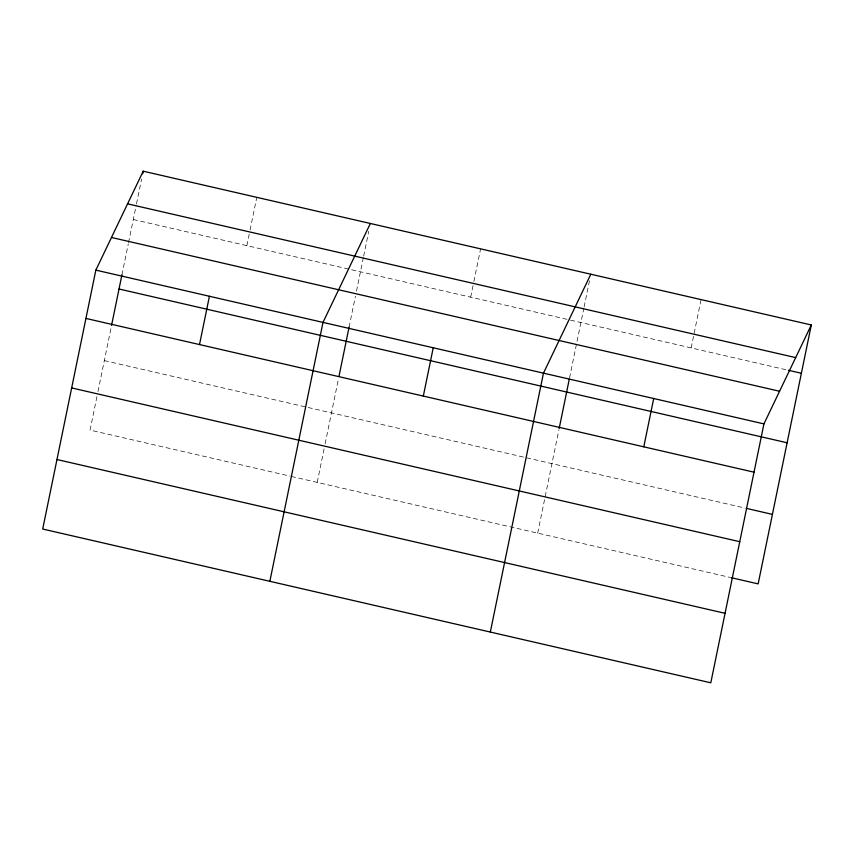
<?xml version="1.0" encoding="UTF-8"?>
<svg xmlns="http://www.w3.org/2000/svg" width="854" height="854" viewBox="0 0 854 854"><rect width="100%" height="100%" fill="white"/><g stroke="black" fill="none" stroke-linecap="round" stroke-linejoin="round"><path stroke-width="0.64" stroke-dasharray="4.27 3.2" d="M96.929 396.64L90.065 430.106L290.104 476.148M97.986 391.495L111.276 326.751M121.93 274.839L128.271 243.956M128.538 242.664L136.234 205.141M136.512 203.828L141.604 179.03M246.87 245.642L249.816 231.285M250.083 229.972L256.787 197.338M317.208 482.393L324.082 448.926M325.139 443.781L338.43 379.037M349.083 327.125L355.424 296.242M356.481 291.086L363.388 257.417M363.655 256.115L368.747 231.306M470.682 297.16L473.628 282.791M473.895 281.489L480.599 248.845M537.678 533.131L558.9 429.786M569.554 377.874L583.858 308.166M584.125 306.864L589.484 280.752M691.153 347.898L701.07 299.594M133.288 219.499L569.244 319.844M570.536 320.143L788.413 370.294M104.327 360.601L745.19 508.109M291.395 476.447L729.626 577.315"/><path stroke-width="1.28" d="M95.851 270.12L42.7 529.032L710.795 682.805L763.935 423.894L811.3 324.968L143.205 171.195L95.851 270.12L763.935 423.894M111.543 325.449L121.93 274.839M142.671 173.8L143.205 171.195M199.505 344.568L209.422 296.263M269.853 581.318L322.993 322.406L370.358 223.481M338.963 376.433L349.083 327.125M423.317 396.085L433.234 347.781M490.324 632.056L543.464 373.155L590.829 274.219M559.167 428.484L569.287 379.155M643.788 446.834L653.705 398.519M811.3 324.968L758.149 583.88L730.917 577.614M127.577 203.839L795.672 357.612M788.413 370.294L801.383 373.273M111.479 237.476L779.563 391.249M119.026 288.994L787.121 442.778M85.934 318.425L754.029 472.198M746.481 508.408L772.422 514.386M71.661 387.929L739.756 541.703M56.962 459.527L725.057 613.311"/></g></svg>
